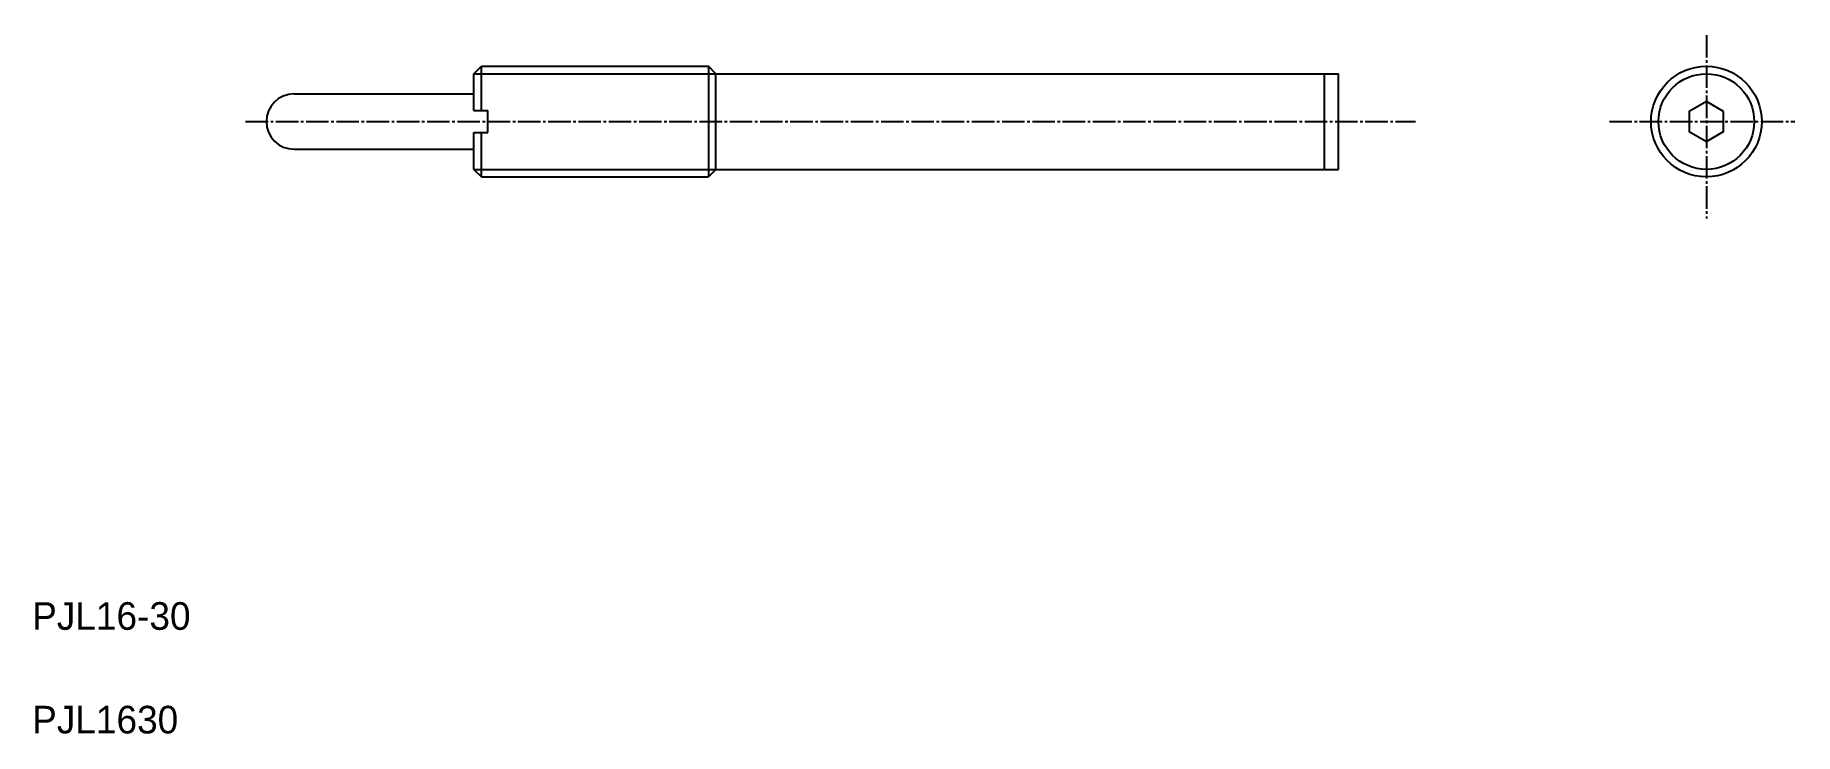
# Model space of a CAD drawing. Extents: x 10 to 265, y 10 to 111.
import ezdxf

# ---------------------------------------------------------------- set-up
doc = ezdxf.new("R2010")
doc.units = 0
doc.header["$LTSCALE"] = 0.25
doc.linetypes.add('CENTER', pattern=[17.5, 13, -1.5, 1.5, -1.5])
doc.layers.get('0').update_dxf_attribs({"linetype": 'CONTINUOUS'})
doc.layers.add('CENTER', color=1, linetype='CENTER')

msp = doc.modelspace()

# ---------------------------------------------------------------- linework, layer by layer
for p, q in [((73.86, 105.48), (74.94, 106.56)), ((73.86, 100.16), (73.86, 105.48)), ((74.94, 106.56), (107.78, 106.56)), ((74.94, 100.16), (74.94, 106.56)), ((107.78, 106.56), (107.78, 90.56)), ((108.86, 105.48), (107.78, 106.56)), ((108.86, 105.48), (198.86, 105.48)), ((108.86, 91.64), (108.86, 105.48)), ((196.86, 91.64), (196.86, 105.48)), ((198.86, 91.64), (198.86, 105.48)), ((47.86, 102.56), (73.86, 102.56)), ((54.36, 102.56), (54.36, 102.56)), ((60.86, 102.56), (60.86, 102.56)), ((73.86, 100.16), (75.86, 100.16)), ((75.86, 96.96), (75.86, 100.16)), ((73.86, 91.64), (73.86, 96.96)), ((73.86, 96.96), (75.86, 96.96)), ((74.94, 90.56), (74.94, 96.96)), ((47.86, 94.56), (73.86, 94.56)), ((73.86, 91.64), (74.94, 90.56)), ((108.86, 91.64), (107.78, 90.56)), ((108.86, 91.64), (198.86, 91.64)), ((74.94, 90.56), (107.78, 90.56))]:
    msp.add_line(p, q)
at = {"color": 3}
for p, q in [((73.86, 105.48), (108.86, 105.48)), ((73.86, 91.64), (108.86, 91.64))]:
    msp.add_line(p, q, dxfattribs=at)
msp.add_lwpolyline([(254.55, 100), (252.05, 101.45), (249.55, 100), (249.55, 97.12), (252.05, 95.67), (254.55, 97.12)], close=True)
for radius in [8, 6.92]:
    msp.add_circle((252.05, 98.56), radius)
msp.add_arc((47.86, 98.56), 4, 90, 270)
at = {"layer": 'CENTER', "color": 1, "linetype": 'CENTER'}
for p, q in [((252.05, 111.07), (252.05, 84.54)), ((40.86, 98.56), (209.99, 98.56)), ((238.03, 98.56), (264.84, 98.56))]:
    msp.add_line(p, q, dxfattribs=at)

# ---------------------------------------------------------------- texts
for s, p in [('PJL16-30', (10, 25)), ('PJL1630', (10, 10))]:
    msp.add_text(s, height=4).set_placement(p)

doc.saveas('drawing.dxf')
